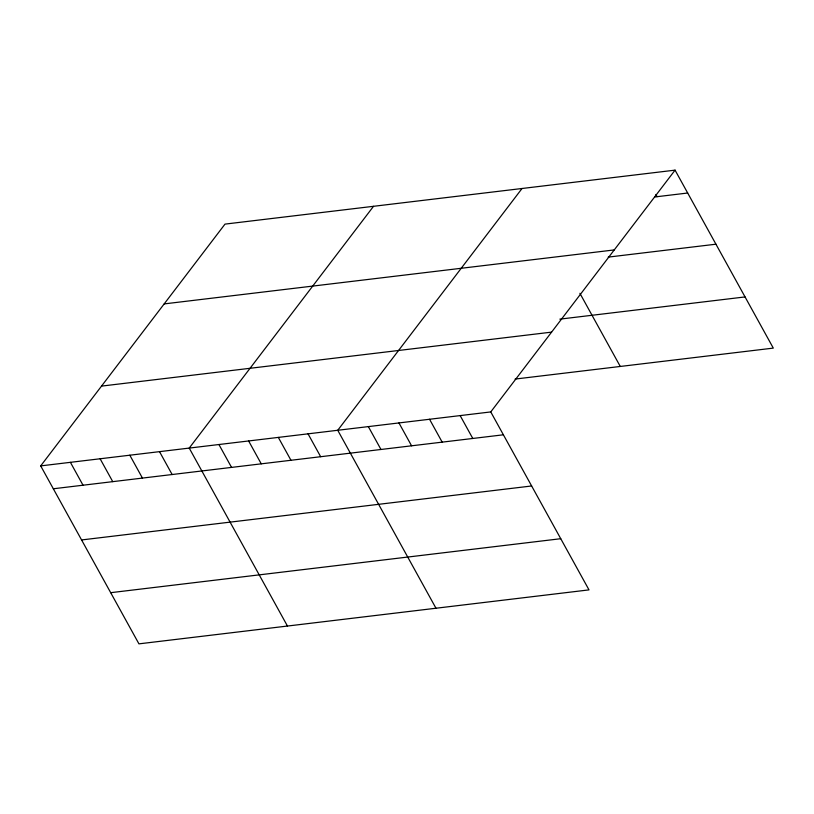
<?xml version="1.0" encoding="UTF-8"?>
<svg xmlns="http://www.w3.org/2000/svg" width="814" height="814" viewBox="0 0 814 814"><rect width="100%" height="100%" fill="white"/><g stroke="black" fill="none" stroke-linecap="round" stroke-linejoin="round"><path stroke-width="1.22" d="M675.06 170.146L490.761 411.925L589 589.885L138.94 643.854L40.7 465.893L225 224.115L675.06 170.146L773.3 348.107L515.079 379.07M373.524 206.308L189.224 448.087L287.454 626.047M522.039 188.492L337.739 430.28L435.978 608.231M654.639 196.978L687.688 193.02M164.184 303.907L614.244 249.929M608.211 257.112L715.944 244.2M559.849 319.139L745.044 296.927M101.516 386.111L551.577 332.132M40.7 465.893L490.761 411.925M53.327 488.776L503.388 434.798M81.583 539.947L531.644 485.978M110.684 592.684L560.744 538.705M655.881 194.505L657.081 196.693M579.904 293.305L620.278 366.453M460.154 415.598L472.781 438.471M429.548 419.261L442.175 442.144M398.952 422.934L411.579 445.807M368.345 426.607L380.972 449.481M308.038 433.842L320.665 456.715M278.327 437.403L290.964 460.276M248.626 440.964L261.253 463.838M218.925 444.525L231.552 467.399M159.513 451.648L172.141 474.521M129.813 455.209L142.44 478.083M100.112 458.77L112.739 481.644M70.401 462.332L83.028 485.215"/></g></svg>
